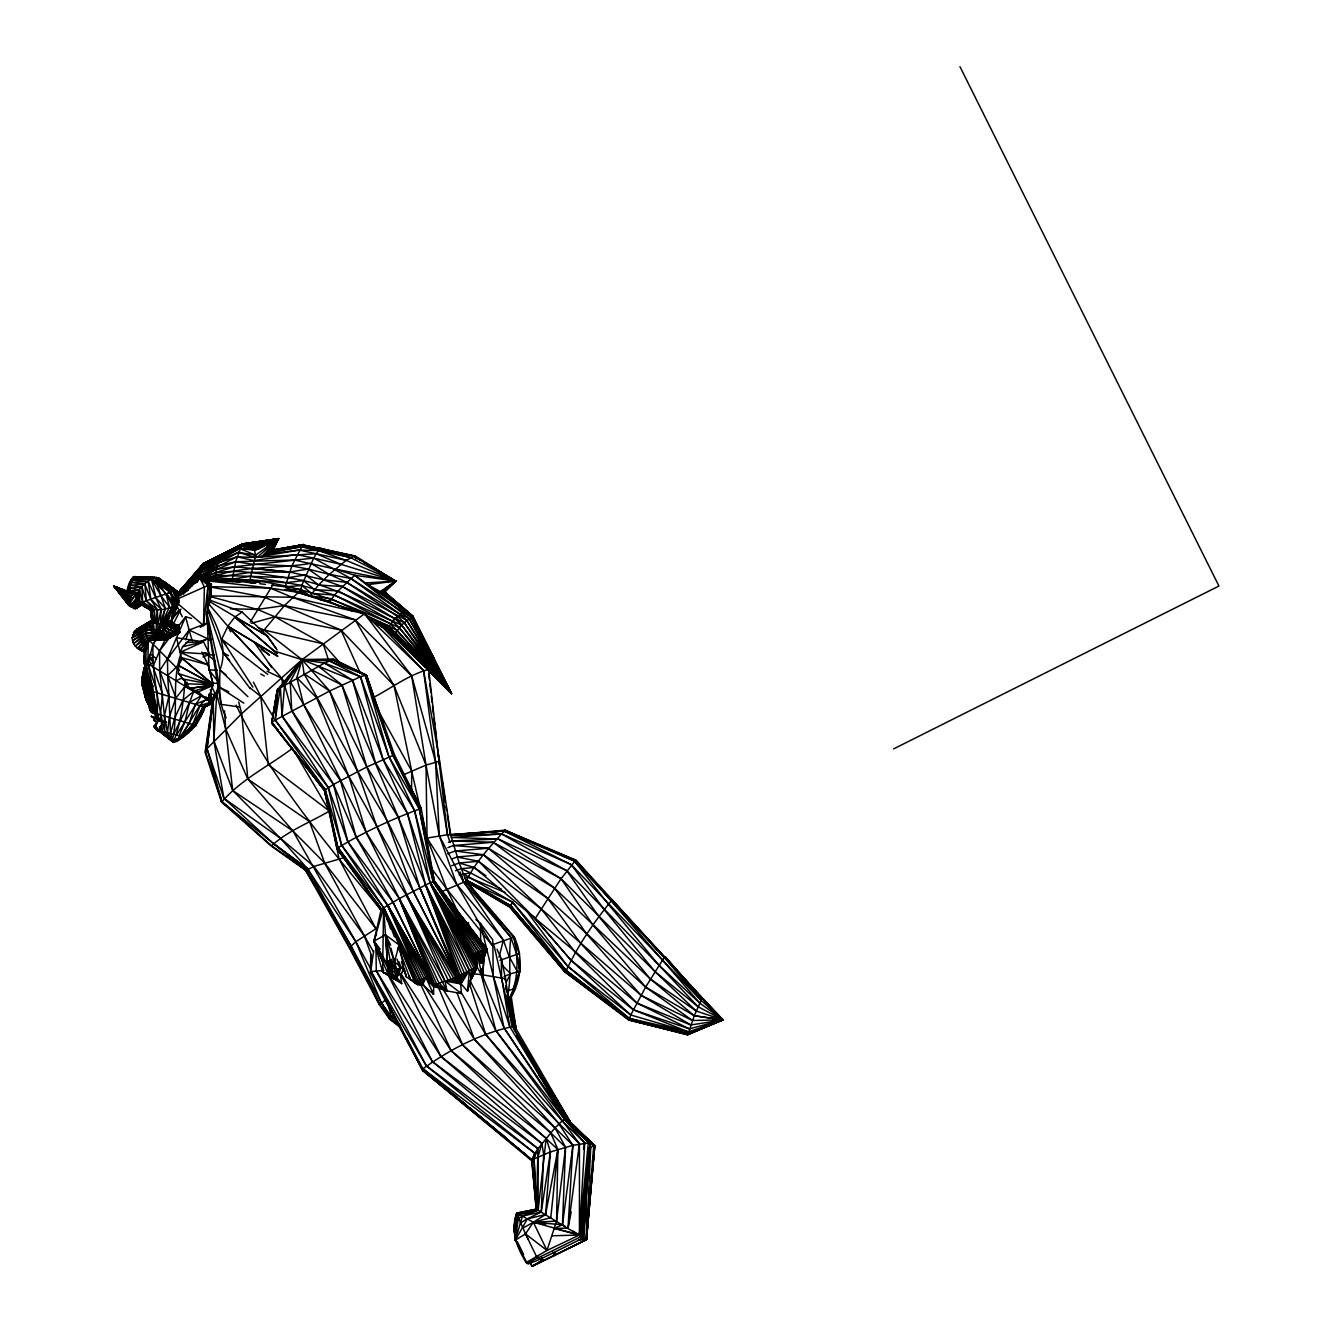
<?xml version="1.0" encoding="UTF-8"?>
<svg xmlns="http://www.w3.org/2000/svg" width="1333" height="1333" viewBox="0 0 1333 1333"><rect width="100%" height="100%" fill="white"/><g stroke="black" fill="none" stroke-linecap="round" stroke-linejoin="round"><path stroke-width="1.5" d="M583.404 1221.395L583.371 1237.957L540.282 1259.218L528.151 1264.001L526.185 1262.534C517.021 1248.288 510.056 1229.526 516.921 1213.097L536.449 1209.214L583.371 1237.957L590.169 1142.731L565.725 1119.004L504.007 1027.826L480.197 970.557M411.614 791.719L411.68 771.074L394.018 685.545L355.061 619.795L292.127 597.234L270.282 588.086L208.914 581.021L205.049 582.504M148.18 641.09L147.963 663.634L158.827 721.336M559.16 1109.839L565.875 1120.287L565.742 1119.02L562.209 1120.92L555.011 1127.868L537.982 1148.713L536.449 1209.214L516.721 1213.08L515.504 1217.062L515.338 1240.123L527.168 1263.267L581.405 1236.491L590.169 1142.731L571.94 1125.902M218.795 685.079L212.763 703.124L204.366 707.34C208.131 711.139 166.692 760.427 173.607 734.283C177.839 707.54 171.807 679.147 180.971 653.603M145.297 648.155L145.097 661.968L149.013 681.263M131.717 581.455L132.667 577.472L135.15 576.789L156.927 577.606L174.04 589.169L179.072 601.983L170.674 623.011L179.189 625.56L176.589 633.808L175.056 634.825M226.143 717.787C218.379 703.041 219.712 686.062 219.928 669.949C228.593 647.838 217.179 626.693 207.581 607.148M520.187 1213.513L536.249 1209.164L536.449 1196.834M152.795 703.841L155.311 709.173C152.462 710.756 149.563 706.457 152.095 704.391L152.129 702.508L156.178 713.372C150.512 714.671 147.213 706.84 151.162 703.158L156.111 710.506C152.762 712.355 148.53 708.656 149.879 705.09L153.195 705.107L155.611 717.304M375.939 946.763L376.289 970.774L432.375 1061.551L537.982 1148.713L534.883 1153.328L534.083 1158.41L536.266 1209.181L531.9 1159.843L422.711 1070.466L370.441 972.707L370.724 956.827M144.181 649.804L143.947 661.801L145.947 671.599M146.497 671.465L144.514 661.685L144.747 649.671M274.348 651.104L302.024 659.652L318.387 666.167L341.964 685.029L398.367 817.312L425.577 884.879L460.002 975.323L461.401 993.552L446.988 990.886L433.725 985.77L430.659 977.722L433.708 985.787L433.558 994.285L418.095 980.705L383.604 907.656L341.548 845.105L325.202 789.519L275.165 720.12L277.914 689.211L324.452 663.118L333.7 659.218L366.375 675.115L394.468 754.795L421.195 808.431L434.375 881.28L486.695 949.229L484.096 957.094L482.479 976.872L475.181 963.492M423.294 984.304L462.668 1045.039L550.629 1132.7L557.894 1149.529L556.561 1221.145L546.98 1250.454L526.185 1262.534M149.929 629.709L150.062 623.527L152.745 621.095M156.278 717.604L156.994 716.587L154.595 712.472L153.262 713.172L152.962 711.989L153.195 705.107L150.396 704.041L151.262 705.657M200.25 627.36L203.516 625.477L204.366 587.003L199.917 578.089L177.172 597.867M162.143 623.661L166.908 621.445L176.489 625.677L179.822 632.359L166.008 639.823L163.542 639.94L161.243 630.692L157.527 629.509M152.312 710.689L150.829 711.555L151.445 709.922L147.63 701.725L142.864 685.679L144.031 668L144.647 671.932M178.539 604.249L203.516 625.477L206.698 623.444L208.031 585.42L199.917 578.089L183.054 594.385M382.721 967.791L382.588 971.89L401.666 983.637L395.451 975.556L400.417 974.556L404.099 969.708L406.365 976.906L417.446 984.57L422.661 984.937L417.146 984.321M146.663 671.465L144.497 661.685L144.947 649.954M175.24 631.342L169.274 630.026L160.826 625.527L173.29 605.649L154.745 577.539C115.921 596.851 150.096 620.828 176.623 604.249L170.691 592.335L154.745 577.539L134.583 576.622C124.036 581.655 121.92 620.195 140.032 601.666M565.309 1226.46L562.476 1224.727L565.559 1147.28L555.011 1127.868L474.448 1039.49L442.556 988.586M687.911 1034.658L694.276 1015.729L702.274 998.017L722.969 1019.895L664.101 957.377L700.891 1000.167L722.969 1019.895L687.911 1034.658L629.126 1019.795L565.359 971.657L510.172 906.99L466.2 881.13L459.185 862.984L450.821 835.374L439.64 761.16L423.544 670.482L377.139 621.378M210.014 600.866L211.347 584.021L210.247 601.7M469.882 980.355L495.859 1030.576L564.542 1119.303L590.136 1142.698L579.438 1235.024L533.35 1222.261L516.921 1213.097L515.338 1240.123L525.519 1233.875L533.35 1222.261L545.58 1214.53L557.894 1149.529L451.221 1050.821L400.883 973.59M584.137 1221.428L583.371 1237.957L589.619 1147.713M584.52 1213.18L584.987 1202.849M209.431 604.565L210.397 584.404L199.917 578.089L196.001 582.588M587.003 1229.226L586.387 1239.723L532.017 1266.35L529.468 1261.151M587.186 1225.11L587.67 1214.796M543.481 1081.979L570.091 1121.686L594.768 1145.564L586.453 1239.64L532.05 1266.3L586.52 1239.54L594.768 1145.564L590.752 1146.847L586.387 1239.723L578.539 1240.007M516.488 1217.546L515.338 1240.123L527.385 1218.862L541.265 1211.98L550.429 1151.929L546.147 1138.032L440.89 1056.452L387.903 973.74M517.554 1214.18L516.687 1213.063L518.22 1214.046M516.571 1213.447L525.519 1233.875L546.98 1250.454L579.438 1235.024L584.704 1142.831L564.542 1119.303L504.007 1027.826L493.26 976.023L480.43 923.369L475.881 919.503M333.7 659.252L302.041 659.635L290.194 681.53L303.524 704.307L366.175 832.375L406.182 894.81L455.569 977.406L467.516 991.269L471.265 978.739L471.849 969.308L430.109 882.763L407.415 813.38L382.988 759.243L352.512 680.13L324.452 663.118L302.024 659.635L364.526 613.78L423.544 670.482L435.558 761.693L447.471 834.741L450.121 842.539M144.181 674.148L144.547 668.35L143.897 673.415M211.83 709.473L212.214 703.241L209.264 700.308M143.681 673.265L144.031 668L148.08 674.598M218.812 691.111L216.762 694.26L213.83 740.715L223.894 798.267L273.265 843.439L307.656 868.866L355.844 941.748L349.729 947.43L379.988 1004.649L389.969 1018.779L400.75 1027.226M209.997 602.366L211.347 584.021L199.917 578.089L204.332 581.655L214.93 577.439L251.037 572.407L289.561 571.974L308.206 569.074L329.301 574.373L346.13 560.377L355.061 555.861L395.701 581.138L384.521 592.385L387.586 595.018M148.729 676.714L144.031 668C140.382 682.413 143.781 697.392 151.312 709.989L144.581 693.693L147.163 702.158L149.796 706.873L142.264 685.129L144.031 668L148.18 675.148M516.921 1213.097L515.338 1240.123L522.436 1216.079L538.149 1210.164L546.197 1137.982M210.014 594.151L210.764 584.304L199.917 578.089M580.038 1235.591L581.405 1236.491L590.136 1142.698L572.907 1145.33L550.429 1151.929L545.58 1214.53L527.385 1218.862L520.387 1222.911M589.519 1200.85L586.387 1239.723L594.768 1145.564L578.472 1130.601M589.836 1196.767L590.619 1186.587M591.252 1178.439L591.885 1170.291M592.502 1162.143L592.985 1156.028M163.659 636.191L165.042 634.225L163.359 631.275L152.895 629.759L152.595 616.179M346.03 666.167L333.067 660.018L366.375 675.115L393.002 753.762L366.375 675.115L332.384 659.518L302.041 659.635L284.579 684.845L282.029 716.021L328.268 787.486L347.83 841.656L387.586 905.207L429.326 976.256M481.68 962.859L482.679 950.429L433.125 881.53L414.53 810.447L388.903 756.627L360.46 676.681L329.218 660.851L302.041 659.635L263.984 629.992L258.469 627.676M144.397 692.227C140.065 655.953 141.898 691.594 147.163 702.158M484.029 957.511L482.479 976.856M152.529 577.922L132.667 577.472L151.345 579.072L166.642 594.151L172.59 606.065L171.557 623.427L170.541 620.795M324.452 663.118L360.46 676.681L382.988 759.243L414.53 810.447L430.109 882.763L469.416 970.474L467.516 991.235L468.066 987.203M516.704 1213.097L514.305 1225.56L515.338 1240.123L518.87 1214.113L536.449 1209.214L534.083 1158.41L537.982 1148.713L426.26 1065.767L371.107 971.607L370.857 955.144M206.698 623.444L207.282 617.279M207.665 613.163L210.397 584.404L211.347 584.021M551.762 1235.791L579.438 1235.024L588.353 1142.448L564.542 1119.303L565.809 1119.087L565.875 1120.287M144.547 655.703L143.947 661.801L145.897 669.799M156.011 630.876L157.361 609.814L150.946 599.55L144.914 584.254L130.017 582.421L126.785 596.634L114.071 586.287L129.568 592.169M151.512 709.839L142.181 685.412L144.031 668L152.945 686.312L150.946 687.328L141.981 685.229L142.881 676.814M507.24 996.951C512.272 977.206 507.806 957.361 510.989 937.449L466.2 881.13C475.531 861.635 490.944 845.672 505.09 830.176L575.806 860.085L612.264 899.942M557.894 1149.529L550.796 1217.662L533.35 1222.261L522.786 1228.16M154.128 706.507L150.129 708.506L151.096 710.772L150.779 708.956M203.516 625.477L208.031 585.42L210.397 584.404M143.897 673.665L144.547 668.35M147.23 702.008L148.33 701.341L143.997 685.995L144.031 668L151.296 685.179C150.262 691.194 149.546 698.375 154.111 703.158M370.491 972.707L373.673 951.229M144.397 692.177L142.381 685.212L143.248 678.464M151.296 705.957L148.846 693.527L149.546 683.846L144.031 668C146.58 680.963 144.531 694.043 150.712 706.207M143.264 678.864L142.398 685.512L144.73 692.394M177.222 631.792L179.822 632.359L176.223 634.441L179.822 632.359L171.757 628.16L165.225 622.511L176.489 625.677L169.274 630.026L163.709 624.094L165.225 622.511L174.24 626.677L179.822 632.359L173.89 635.658L176.589 633.808L177.672 625.51L169.891 622.861M471.815 973.707L481.196 974.556L495.859 1030.576L579.438 1143.797L579.438 1235.024L554.161 1228.459L562.476 1224.727L572.907 1145.33L558.944 1123.852L485.779 1034.558L460.718 991.652M143.431 681.946L142.898 685.912L144.83 692.477M144.031 668C149.513 678.564 145.447 690.061 149.279 700.875L148.33 701.341M274.681 709.673L275.215 705.724M275.731 701.791L277.914 689.211L271.782 723.269L324.452 790.402L331.367 818.262M156.178 713.372L156.844 711.705L153.262 713.172L150.012 710.322L151.096 710.772L149.746 705.557M147.93 641.106C140.465 667.616 156.478 692.477 156.944 719.07M144.397 691.994L142.381 685.212L143.198 679.213M205.065 706.64L212.214 703.241L205.082 752.212L221.411 801.833L271.082 845.905L305.607 870.332L315.138 886.078M399.967 1024.927L389.969 1018.779L350.846 945.664L306.173 870.199L271.632 845.772L221.978 801.7L205.632 752.079L212.913 700.342L215.213 693.61L219.062 689.211M371.107 971.607L422.961 1068.799L422.711 1070.466L371.107 971.607L383.804 970.391M318.387 666.167L352.512 680.13L375.456 762.759L407.415 813.38L425.577 884.879L469.416 970.474L471.282 978.705L471.815 975.189M164.892 584.321L165.125 582.771L163.059 581.771M504.224 831.725L504.441 830.276L575.156 860.185L582.154 867.833M314.238 660.568L302.024 659.668L280.397 687.461L275.165 720.12L271.665 722.603L324.452 790.402L337.849 847.405L381.238 909.289L373.956 941.165L382.588 971.89L396.484 980.038L397.267 978.939L396.451 980.038L395.185 979.255M664.534 956.961L647.838 938.882M278.047 729.951L271.749 723.286L277.314 689.961L301.991 659.685L306.073 660.452M271.749 723.286L277.297 689.977L271.665 722.603L325.202 789.519L337.849 847.405L383.604 907.656L422.661 984.937L425.86 977.506L429.709 976.139M398.35 968.991L387.936 974.956L396.484 980.038L398.35 968.991L401.516 967.575M185.154 680.197C183.437 700.825 181.188 722.469 173.523 741.881C186.837 733.567 196.201 720.67 203.066 706.773L211.031 701.991L212.763 703.124L206.998 748.663L205.632 752.079M129.601 587.87L130.984 579.938L151.529 579.255L161.176 596.101L169.408 606.982L160.826 625.527L165.075 625.527L167.242 620.845L160.826 625.527L165.259 608.181L154.745 577.539M155.311 709.173L155.011 710.889L156.844 711.705M175.989 595.801L179.805 590.936L197.484 581.588L203.116 563.776L242.873 543.897L278.464 538.665L272.898 550.712M589.619 1152.995L590.752 1146.847M481.88 963.043L484.346 949.812L433.125 881.53L419.245 808.764L392.818 755.095L365.192 674.965L332.384 659.518M274.298 547.28L278.547 538.699L255.553 555.228L250.004 579.772L249.838 582.504L253.737 583.287M399.567 950.496L410.464 979.705L422.628 984.954L423.944 978.255L387.586 905.207L341.548 845.105L328.268 787.486L275.165 720.12L329.651 691.011L360.46 676.681L366.375 675.081L392.818 755.095L421.211 808.398L420.245 809.464M133.117 605.699L135.883 608.564L137.116 607.615L139.149 600.933M571.207 1211.847L568.025 1228.093L554.161 1228.459M583.521 1148.913L584.704 1142.831L562.209 1120.92L485.779 1034.558L469.333 983.087M153.845 709.473L152.712 710.739L154.261 712.239L151.945 712.522L153.195 705.107L149.663 706.24L149.529 708.956L151.096 710.772L150.146 710.056M565.659 971.89C577.206 946.53 594.168 921.57 612.147 899.825L702.274 998.017M143.164 681.763L142.398 685.512L144.83 690.927M128.368 591.719L114.071 586.287L126.418 600.283L131.001 591.086L137.832 592.985L136.866 595.484L137.832 601.833L150.429 608.798L152.079 621.761L158.01 623.927L161.143 609.148L148.18 581.538L130.984 579.938L127.518 595.068L114.071 586.287L128.618 605.199C147.68 595.401 125.502 596.068 130.017 582.421L148.18 581.538L150.946 599.55L161.143 609.148L160.143 631.109L158.027 631.126L157.361 609.814L146.38 600.883L141.981 587.203L129.684 585.237L126.785 596.634M382.488 961.776L373.956 941.165L385.487 934.85L390.802 963.726L394.418 961.859L395.135 958.627M142.181 685.412L143.081 677.414M271.465 585.137L285.229 586.82L291.86 565.875L302.724 544.914L355.195 555.911L356.061 557.277M150.546 709.939C148.679 709.723 150.796 704.007 149.496 706.873L149.879 705.09L151.129 706.39L151.162 703.158M508.689 999.683C519.187 980.372 518.087 957.977 514.255 937.016L466.2 881.13L441.34 891.844M176.189 595.968L202.516 564.675L242.873 543.897L278.547 538.699L261.285 557.044L271.932 550.096L302.724 544.914L353.428 555.994L395.551 581.071L383.371 591.635L412.08 616.263L433.708 658.119L424.827 667.05M176.639 597.134L180.372 590.819L189.903 587.536L180.338 590.919L176.539 595.668L180.372 590.819M536.266 1209.181L531.684 1160.693L534.883 1153.328L426.26 1065.767L376.289 970.774M129.134 592.369L114.071 586.287L126.418 598.4L129.684 585.237L144.914 584.254L146.38 600.883L154.211 610.114L155.994 623.677M519.204 957.494L519.553 971.19L514.105 990.119L515.538 984.354M157.277 730.584L153.945 726.535L158.694 731.184L154.428 726.818L155.261 725.202L154.595 725.952L159.793 731.034L157.277 730.584L155.878 727.018L156.644 723.486L156.111 724.186L159.527 719.004C157.027 714.155 154.945 720.187 151.212 716.238M131.051 583.904L132.55 577.955L151.529 579.255L155.994 597.934L165.259 608.181L158.027 631.126M499.025 957.294L503.374 940.148L463.334 881.613L439.323 835.824L426.01 765.075L411.714 675.981L364.526 613.78L297.359 592.285L285.845 587.47M329.218 660.851L365.192 674.965L388.903 756.627L419.245 808.764L434.391 881.246L486.878 949.063L482.779 961.21L486.878 949.063L434.391 881.246L430.109 882.763L476.764 952.828L477.197 967.091L471.282 978.705L473.965 968.341L430.109 882.763L399.283 898.559L381.238 909.289L336.932 848.421L324.452 790.402L295.493 752.845M508.223 1001.783C521.32 983.021 524.019 957.844 514.255 937.016L491.91 944.947L446.738 889.078L430.926 867.65M482.046 962.976L485.662 949.346L433.125 881.53L478.764 951.995L480.73 961.226M181.205 737.032L182.488 737.199L173.507 741.848L170.524 733.45L174.506 718.62L182.921 700.192L193.785 691.344L199.134 691.71M176.806 591.669L175.09 592.618L179.905 593.135L156.927 577.606L151.345 579.072L170.207 592.385L175.656 604.582L171.257 620.845L174.506 624.544M401.7 983.704L400.417 974.556L403.999 969.608L394.418 961.859L399.15 944.997L385.487 934.85L387.653 964.209L391.202 963.676M457.152 977.256L413.18 891.11L348.729 776.173L303.524 704.307L296.842 677.731L302.024 659.652L329.651 691.011L366.842 766.958L413.18 891.11L460.901 983.904L469.416 970.474L477.197 967.091L474.931 953.612L430.109 882.763L475.631 967.608L471.282 978.705L477.181 967.125L476.231 963.576M514.105 990.119L519.553 971.19L519.12 967.241M422.694 984.837L416.546 981.405L383.604 907.656L382.604 971.874L396.484 980.038L399.9 968.225L397.001 959.044M483.196 959.21L485.445 951.529M590.169 1142.731L589.902 1143.597L577.189 1131.267M126.418 600.283L130.017 588.186L141.981 587.203L142.614 601.8L151.895 610.031L154.245 630.409M173.69 612.097L179.155 601.05L174.04 589.819L154.395 577.972L172.723 590.919L177.872 603.183L171.257 620.845L164.242 622.644L167.875 621.395L172.59 606.065L177.872 603.183L179.155 601.05L174.04 589.169L158.777 578.022L172.757 589.019M143.731 678.347L144.78 679.547L142.864 685.679L146.197 693.66L153.478 693.243L153.962 697.026M146.53 662.801L150.496 653.903L156.261 658.702M555.461 1251.787L554.295 1255.469L552.562 1251.937M482.146 962.943L486.528 949.079L433.125 881.53L480.78 951.179L481.413 962.959M143.847 604.316L144.331 606.482L150.796 610.281M153.945 726.535L158.16 720.686M156.594 722.903L157.727 721.236M397.484 950.196L399.15 944.997L403.999 969.608L401 967.741L399.017 961.893M376.489 933.5L373.923 941.181L377.872 950.596M190.019 639.79L182.554 646.755L180.138 652.304L209.631 654.153L203.499 641.823L176.539 637.757L181.388 657.636L178.722 665.6L178.422 673.582L187.237 683.812L189.236 688.478L193.702 691.077L198.35 691.927L207.515 700.292L213.297 684.729L208.215 664.9L201.8 652.054M485.995 949.613L486.878 949.063L478.764 951.995L430.109 882.763L476.731 967.191L471.282 978.705L473.482 972.107M185.737 639.873L189.153 630.059L185.57 616.762L191.552 618.429M185.32 686.178L175.889 698.025L169.258 717.037L167.491 732.633C175.856 762.559 195.884 700.941 207.082 699.525L206.882 697.609L201.2 695.893L144.514 661.735M126.418 598.4L130.017 588.186L139.548 590.186L142.614 601.8L154.211 610.114L154.228 623.211M398.417 974.756L401 967.741M507.873 990.886L513.255 988.969L520.103 971.074L516.488 953.861L510.989 937.449L463.334 881.613L461.768 875.731M193.785 691.344L189.569 702.274L173.607 734.283L159.36 730.751L173.507 741.848L159.927 730.967L173.573 741.848L167.491 732.633L164.442 715.621L159.643 670.632L159.593 650.821L165.159 639.94M153.095 709.323L151.662 710.239L152.962 711.989L150.829 711.555L153.195 705.107L149.596 708.19L149.663 706.24L151.179 707.156M128.568 592.252L114.071 586.287L126.818 602.116L132.55 593.718L136.866 595.484L138.165 602.299L150.429 608.798L152.079 621.761C147.147 625.627 142.814 636.724 150.112 640.223L162.026 639.923M173.607 734.283L179.089 735.833L184.887 721.836L201.2 695.893L211.031 701.991L200 705.69L150.979 690.927M533.483 916.987L570.957 960.21L630.776 1014.996L629.126 1019.795L687.945 1033.891L722.969 1019.895L699.592 1002.949L658.819 965.125L566.758 870.699L501.741 834.008L450.821 835.374L504.024 830.992L574.39 861.051L664.184 957.477L645.622 987.103L630.776 1014.996L688.461 1031.909L722.969 1019.895L697.975 1006.648L654.836 971.474L561.06 878.714L498.392 839.024L451.237 837.441L501.741 834.008L571.307 864.667L700.891 1000.167M143.997 685.995L146.163 680.93L144.78 679.547M170.524 733.45L168.958 695.943L159.643 670.632L167.508 658.752L185.57 616.762L178.155 626.493M156.111 638.924L153.028 644.139C151.979 673.748 158.31 703.158 164.709 731.917L173.49 741.831L158.777 730.751L172.973 741.998C188.57 736.249 199.9 723.269 204.366 707.34L203.066 706.773L195.051 725.319L203.066 706.773L212.763 703.124L208.931 694.36L216.762 694.26L225.644 728.784L232.708 790.552L280.513 838.357L307.656 868.866L350.846 945.664L379.988 1004.649L385.637 999.733M169.591 638.057L177.272 632.309L179.822 632.359L162.909 637.924L163.642 636.208L161.243 630.692L146.963 629.659L132.167 637.841C132.45 644.439 137.965 651.154 144.93 650.804L147.58 647.805M186.47 683.612L185.187 686.512L189.236 688.478L213.08 685.312L198.35 691.927L185.187 686.512L187.103 682.163M212.214 703.241L203.816 707.473L195.551 725.819L182.454 737.216L195.151 725.819L200.033 714.821M471.265 978.739L476.964 967.375M273.632 547.546L278.547 538.699L242.139 544.181L235.658 561.726L232.342 579.105L232.342 581.371L240.123 581.871M177.972 630.792L179.355 627.743M173.79 741.598L172.907 741.948L167.841 735.916L172.973 741.998L182.221 737.232L195.151 725.819L203.299 707.49M208.648 600.95L267.233 635.924L242.139 612.097L234.825 617.029L227.86 626.243L221.728 639.124L252.887 687.145M154.595 709.406L153.845 710.972L155.594 712.139L154.911 713.455M179.089 735.833L183.021 737.099L195.118 725.219L196.101 725.685M128.068 592.252L114.071 586.287L127.568 603.799L132.55 593.718L137.832 592.985L139.782 602.299L151.112 609.947M397.317 1021.861L391.219 1016.962L381.305 1002.766L355.844 941.748L375.923 928.701L324.685 863.051L292.877 830.909L232.708 790.552L213.83 740.715L213.297 700.508L210.914 701.458L212.763 703.124L208.931 694.36M411.964 654.236L386.837 629.193L394.851 618.712L405.799 610.114L383.437 591.352L395.551 581.071L350.396 557.544L302.724 544.914M169.258 612.697L172.59 606.065M210.447 689.428L211.814 700.358L215.213 693.61L211.647 686.678M211.814 700.358L215.213 693.61M412.364 618.079L412.947 616.263L383.554 590.869L395.701 581.138L364.042 562.409M390.652 597.651L412.98 616.862L433.592 659.019L428.476 650.121M176.489 606.265L179.155 601.05L178.105 600.483M173.49 623.644L180.905 609.148M173.657 612.464L179.072 601.983L172.723 590.919L151.345 579.072M506.123 982.321L510.672 973.79L520.103 971.074M513.188 991.785L508.589 1000.15L515.021 988.803M216.762 694.26L213.297 700.508L206.998 748.663L221.978 801.7L306.173 870.199L349.729 947.43M250.287 622.028L273.332 584.004M290.744 590.486L300.375 592.035L310.122 595.951L318.537 585.004L329.368 574.323L350.862 578.472L410.747 617.012L433.375 658.152M167.242 620.845L163.876 626.877L163.359 631.275L160.127 623.927L158.01 623.927M222.011 801.733C240.99 779.472 269.249 765.842 292.577 748.263M167.025 639.573L177.222 632.692M166.908 621.445L169.958 616.046M173.707 609.398L176.623 604.249L174.323 606.682M271.932 550.096L278.464 538.665L245.339 544.531L255.253 542.114L255.686 543.098M665.184 956.711L701.808 998.484L665.184 956.711L664.184 957.477L612.147 899.825M154.195 726.018L156.494 729.751M127.202 602.966L132.55 593.718L126.818 602.116L131.001 591.086L139.548 590.186L139.782 602.299L151.895 610.031L152.895 629.759L146.963 629.659L132.584 640.74L133.85 643.856M146.163 680.93L147.78 682.396L145.464 686.328L147.413 693.61L150.429 700.375L155.294 705.24M274.431 545.63L278.547 538.699L242.139 544.181L201.766 566.258L179.772 591.002L183.637 589.869M273.498 547.113L278.547 538.699L261.401 541.998M151.279 716.171L155.728 717.92L154.028 720.387M168.475 638.624L176.906 633.325M181.105 736.433L189.303 723.269L195.401 704.157L207.082 699.525L210.914 701.458L206.882 697.609L211.347 700.575M127.002 602.533L132.55 593.718M176.539 735.1L184.887 721.836L189.569 702.274L201.2 695.893M176.056 634.125L177.106 633.008M157.511 721.736L159.827 718.854M150.012 709.956L150.762 710.539L150.129 708.506L153.195 705.107M128.618 605.199L134.583 595.918L136.866 595.484M243.322 544.947L242.956 543.914L221.345 554.645L218.012 562.876L214.93 577.439L215.196 579.588L219.095 580.205M504.84 979.905L505.574 978.789L501.325 958.727L497.009 949.263M577.489 1131.634L569.541 1122.503L570.091 1121.686L516.088 1028.826L509.656 996.751M163.892 623.178L176.623 604.249L173.04 608.514M155.394 725.252L154.145 726.402L158.327 730.967L159.793 731.034M271.632 845.772C287.978 830.592 310.222 822.478 329.318 811.047L294.676 751.845M389.969 1018.779L394.018 1015.013M319.737 599.483L329.268 601.733L338.099 590.886L354.678 575.289L395.551 581.071L383.371 591.635L380.338 591.585L364.609 583.054L395.551 581.071L381.455 591.602L412.797 616.179L451.454 693.493L427.91 670.049L451.304 693.427L412.08 616.263L354.678 575.289L335.216 569.091L294.326 560.01L235.658 561.726L217.096 566.092L199.267 573.707L179.872 590.969M144.93 650.804L147.047 647.805M297.226 666.433L301.991 659.685L304.091 673.732L357.727 771.524L387.986 822.011L419.795 887.728L458.535 976.173L460.901 983.904L445.005 981.038L432.042 985.67L446.988 990.886L445.005 981.038L377.022 827.143L329.651 691.011L304.091 673.732M543.231 1260.818L542.831 1260.068L532.05 1266.3L542.864 1260.018L543.164 1260.918L541.481 1257.452M273.748 545.447L278.547 538.699L241.123 545.764L202.516 564.675M139.948 648.038L142.381 650.687L150.112 640.223L163.809 639.09L148.296 639.34L137.399 648.255L146.997 637.707L162.726 636.907L163.542 639.94L179.822 632.359L165.042 634.225L161.243 630.692M160.826 625.527L176.623 604.249M182.271 659.218L176.173 667.4L167.658 675.464L168.958 695.943L164.442 715.621L164.709 731.917L173.507 741.848L159.593 730.734M278.58 689.694L301.974 659.685L241.673 713.688L206.998 748.663L223.894 798.267L280.513 838.357L313.971 866.433L364.392 935.966L373.557 951.929M175.889 698.025L167.658 675.464L167.508 658.752L189.153 630.059L207.498 622.894L209.014 670.016L218.345 681.896M171.974 634.591L159.593 650.821L152.928 666.6L162.609 694.076L160.393 714.471L162.359 731.35L173.473 741.831L162.359 731.35L160.693 725.452M156.727 639.323L153.012 644.156L147.963 663.634L157.277 692.543L157.377 713.655L159.593 721.52M171.607 620.012L179.039 610.347M176.206 597.001L180.055 592.085L187.753 589.136M261.468 633.192L284.446 605.582L299.792 591.086M128.618 592.785L114.071 586.287L129.901 606.248L136.949 597.517L134.583 595.918L127.568 603.799M151.296 685.179L149.546 683.846L147.213 686.695L151.695 699.842L154.195 698.909L150.946 687.328L152.712 687.578L151.995 693.343L152.978 699.358L149.079 687.028L151.296 685.179L152.945 686.312M171.39 619.428L178.955 610.164M264.384 555.878L278.464 538.665L271.016 540.498M182.438 736.866L192.785 724.436L200 705.69L203.066 706.773M127.518 595.068L128.551 593.818L114.071 586.287L127.351 602.099M441.223 891.66L433.775 881.996L427.31 845.372M324.452 790.402L333.483 784.437L366.842 766.958L394.468 754.761L393.668 755.694M179.139 670.332L167.525 658.735L170.207 655.703M158.577 720.17L166.542 722.286L158.594 720.137L155.694 717.987M138.899 602.099L133.483 606.932L139.515 601.516M203.116 563.776L242.873 543.897L203.116 563.776L179.788 590.986L189.519 587.503M203.532 563.592L179.822 590.936L203.599 563.609L242.956 543.914M580.588 1238.24L586.387 1239.723L593.718 1145.913L569.541 1122.503L570.174 1121.769L569.591 1122.453M203.599 563.609L179.805 590.969L200.95 568.375L241.123 545.764L255.053 544.614L278.464 538.665L268.799 552.778L301.158 546.797L319.987 548.696L353.428 555.994M165.075 625.527L163.876 626.877L161.376 624.91M380.671 909.989L336.916 848.421C363.342 832.359 392.119 819.029 421.211 808.398L403.166 773.89M165.042 634.225L169.274 630.026M189.686 580.472L179.822 590.952L182.604 588.186M195.334 574.49L198.15 571.507M142.381 650.687L148.08 644.755M412.797 616.179L401.583 624.977L393.385 635.724L424.794 666.783M138.132 599.833L131.334 606.848L137.449 602.133M565.009 971.99L628.493 1019.895L687.261 1034.775L722.836 1019.962M202.783 579.688L215.163 575.256L250.404 576.323L301.808 585.454L334.366 595.051L392.435 621.211L396.101 617.496L451.304 693.427L386.77 628.626L377.339 624.627M350.396 557.544L301.158 546.797L269.183 551.879L278.464 538.665L255.386 547.463L239.873 548.529L200.1 570.924L179.772 591.002L185.404 588.986M154.878 726.435L156.278 729.001M186.62 731.867L189.319 729.284M138.949 601.383L132.817 606.965L139.049 602.349M150.112 640.223L139.815 649.821L148.296 639.34L163.992 638.207L146.997 637.707L135.299 646.122L146.313 635.441L161.793 635.125L162.876 639.207L179.822 632.359L163.642 636.208L161.293 633.008L146.963 629.659L146.313 632.725L133.667 643.556L146.313 635.441L162.726 636.907M412.947 616.263L384.204 591.852L395.701 581.138L382.938 574.656M550.429 1151.929L531.9 1159.843L422.961 1068.799C449.504 1049.704 480.48 1033.375 512.489 1026.66L565.742 1119.02L557.944 1106.99M387.936 974.956L389.169 974.056L388.636 970.057M383.937 591.669L395.701 581.138L391.969 579.688M306.207 870.266L313.971 866.433L344.764 857.436M284.579 684.845L291.744 710.606L333.483 784.437L356.228 837.324L399.283 898.559L435.025 985.004L439.157 983.271L447.005 990.869L433.975 985.537L399.283 898.559L366.175 832.375L348.729 776.173L316.504 697.609L296.842 677.731M135.916 604.782L138.832 602.316M160.71 731.55L159.377 731.117L172.907 741.948L176.872 738.782M129.901 606.248L137.882 599.733M372.374 620.811L387.37 627.443L451.304 693.427L410.747 617.012L380.338 591.585L395.551 581.071L346.13 560.377L316.171 553.712L254.67 557.494L237.041 556.794L198.517 576.539L179.772 591.002L189.019 587.42M152.079 627.043L148.246 626.543L132.167 637.841L134.816 630.692L151.979 620.128M517.171 1215.313L538.149 1210.164L538.115 1156.527L541.831 1143.497L440.89 1056.452L400.45 973.84M142.648 603.166L138.115 606.282L141.648 604.232M566.042 970.941L564.775 971.824L509.606 907.123L465.634 881.246L482.546 902.141M167.875 621.395L169.224 620.478M469.416 970.474L457.452 976.989L445.005 981.038L399.283 898.559L433.725 985.77L425.86 977.506L387.586 905.207L419.928 979.905L425.86 977.506L430.826 984.021M123.952 597.867L133.933 608.598L141.565 604.549M430.892 659.968L404.149 622.478L394.851 618.712L342.281 586.537L323.619 579.805L308.206 569.074L291.844 565.925L252.737 564.259L235.658 561.726L216.296 569.374L197.917 579.238L179.788 590.986L197.484 581.588M534.016 1258.819L527.168 1263.267L530.384 1261.585M134.183 604.865L137.116 607.615L142.081 604.399L135.283 608.631L132.6 605.749M135.883 608.564L142.098 604.615M135.283 608.631L141.665 604.982M389.203 960.943L390.602 973.207L388.253 974.656L382.604 971.874L393.868 977.939M518.47 1218.529L522.436 1216.079L541.265 1211.98L543.681 1154.328L541.831 1143.497L432.375 1061.551L387.553 973.94M137.116 607.615L142.131 604.515M152.795 620.412L136.866 629.326L153.128 619.678L133.317 632.642L150.062 623.527L152.895 629.759L148.246 626.543L132.417 635.091L150.062 623.527L146.963 629.659L161.293 633.008L162.876 639.207M152.345 620.162L136.799 629.359L152.595 620.328M175.656 604.582L166.642 594.151L174.04 589.819L156.927 577.606L137.799 576.889L152.312 577.839M138.815 604.649L142.064 602.733M266.45 545.68L278.464 538.665L266.133 553.978L299.142 550.096L318.337 550.512L346.13 560.377M132.584 640.74L146.313 632.725L161.293 633.008L146.313 632.725L161.793 635.125L162.909 637.924M373.34 697.526C391.569 688.011 408.648 674.798 428.676 669.399L447.471 834.741L504.024 830.992L571.307 864.667L604.016 909.389L654.836 971.474L696.159 1011.014L722.969 1019.895L694.276 1015.729L645.622 987.103L547.813 898.475L488.328 848.238L453.537 845.539L447.888 847.605M199.267 573.707L238.474 552.295L255.553 555.228L257.136 557.327L278.464 538.665L272.965 540.365M474.598 968.808L476.081 967.941M137.466 606.565L140.998 604.532M381.171 626.843L386.953 629.259L388.936 628.476M144.564 625.81L148.046 623.927M429.559 976.456L427.993 977.222L433.708 985.787L392.935 902.091L356.228 837.324L340.448 780.571L291.744 710.606L290.194 681.53M204.965 706.573L211.63 702.958M205.615 563.242L221.345 554.645M176.423 680.763L181.588 678.03M257.636 549.513L278.464 538.665L255.186 545.98L241.123 545.764L244.822 546.93M179.822 632.359L164.875 640.09L165.542 638.957L166.008 639.823M389.169 974.056L396.484 980.038L396.451 969.974L399.9 968.225M201.116 579.772L215.629 572.507L234.408 566.758L313.638 558.094L340.965 564.326L395.551 581.071L367.608 584.687M893.577 748.913L1218.929 586.053L959.96 66.65M216.629 557.861L220.295 556.044M201.766 566.258L239.873 548.529L254.42 550.229L278.464 538.665L273.032 540.731M426.043 1072.399L425.41 1071.282L502.558 1135.716L426.01 1072.415L441.456 1085.045M200.95 568.375L238.474 552.295L254.67 557.494L299.142 550.096L316.171 553.712L340.965 564.326M202.633 581.005C236.191 564.492 274.998 569.558 310.922 563.326L329.301 574.373M514.555 1029.526L516.088 1028.826L511.272 996.767M255.286 547.78L251.504 547.73L255.619 548.979L278.464 538.665L255.503 548.23L251.904 547.613M402.599 775.189L426.01 765.075L439.64 761.16M200.1 570.924L218.012 562.876L237.041 556.794L253.703 560.576L296.809 554.611L313.638 558.094L350.862 578.472L399.783 614.063L406.632 620.228L431.925 659.119M208.215 664.9L180.138 652.304L203.499 641.823L185.937 642.489M177.922 598.8L208.031 585.42M140.848 602.599L170.691 592.335L173.29 605.649M149.279 700.875L151.695 699.842M419.928 979.905L414.53 982.504L417.012 981.755M192.019 585.72L179.788 590.986L183.321 589.486M478.764 951.995L471.365 955.411L477.181 967.125L473.382 954.311L430.109 882.763L477.197 967.091L475.864 963.692M687.261 1034.775L722.319 1020.012L689.428 1028.876L633.325 1009.748L570.957 960.21L532.4 915.521M499.908 960.343L519.653 953.462M504.057 976.556L510.672 973.79L502.274 965.342M158.327 730.967L160.876 730.351M198.517 576.539L216.296 569.374L234.408 566.758L289.561 571.974L323.619 579.805L346.63 582.304L399.783 614.063L408.898 618.362L432.758 658.502M722.203 1020.062L681.13 975.273M202.916 656.986L208.298 654.87L214.43 654.986M211.131 641.006L207.781 638.79L200.5 641.64L207.798 638.79L211.93 638.874M197.917 579.238C225.894 564.842 258.219 574.223 287.611 577.722C326.102 582.921 360.726 601.216 394.851 618.712L401.616 624.96L429.743 661.001M215.713 579.405L232.342 581.371L250.004 579.772L286.128 582.788L303.491 580.521L314.421 589.636L338.099 590.886L392.435 621.211L401.583 624.977M701.741 1027.71L722.319 1020.012L710.906 1023.477M448.405 842.289L452.17 840.906L498.392 839.024L566.758 870.699L598.884 916.621L650.337 978.972L694.276 1015.729L722.236 1019.912L718.487 1020.778M447.705 853.77L455.236 851.004L488.328 848.238L554.611 888.195L650.337 978.972L696.159 1011.014M451.52 859.035L457.169 856.969L483.396 854.72L547.83 898.475L580.955 943.747L636.807 1003.033L689.428 1028.876M451.67 865.75L459.185 862.984L478.58 861.285L541.181 908.856L641.006 995.301L690.794 1024.977L722.969 1019.895L692.444 1020.495L641.006 995.301L586.953 934.4L554.611 888.195L493.043 842.273L452.17 840.906M455.519 870.749L461.168 868.666L474.198 867.483L485.945 875.731M459.202 874.998L470.566 872.898L501.541 889.261M211.064 580.338C273.048 574.306 334.533 599.017 390.302 623.611L399.117 627.543L428.576 662.134M203.149 581.455L214.93 577.439L232.342 579.105L250.404 576.323L287.611 577.722L305.674 574.94L318.537 585.004L342.281 586.537M205.115 582.154L214.946 578.922L232.342 581.371M159.543 730.901L161.026 730.417M321.02 548.38L318.337 550.512L313.638 558.094L301.808 585.454L300.375 592.035L305.29 594.635M213.08 685.312L193.702 691.077L185.454 686.428L189.336 687.428M152.429 708.989L150.779 709.473L151.762 711.405M251.254 623.294L274.848 616.746L340.965 630.059L394.018 685.545L426.01 765.075L427.043 838.057L446.738 889.078L458.469 912.938M166.375 622.428L164.542 622.078L179.189 625.56L173.257 627.127L164.242 622.644M182.554 646.755L203.499 641.823M146.113 694.26C143.014 692.094 146.63 703.557 148.346 702.208M180.055 592.085L180.605 595.434L180.055 592.085L188.103 590.519M277.231 549.729L303.741 544.58L272.199 549.996M270.432 551.179L303.841 544.63L304.207 545.897M277.397 549.713L303.841 544.63L271.349 550.562M406.498 1038.157L422.678 1070.432L531.684 1160.71L532.967 1160.543M270.999 550.696L303.741 544.58M421.928 815.729L427.043 838.057L447.471 834.741M139.782 602.299L142.614 601.8L138.165 602.299L137.816 593.018M357.561 876.597L336.916 848.421L338.815 848.105M255.053 544.614L242.139 544.181L255.17 542.081L255.886 550.429M278.78 549.813L282.696 549.213M245.389 544.647L249.504 544.031M465.567 880.063L512.538 902.141L567.625 966.208L629.343 1018.429L687.945 1033.891L629.243 1019.062L565.409 971.707L510.172 906.99L512.538 902.141L462.968 873.615M513.272 988.969L515.571 988.669M394.218 635.708L403.616 645.739M447.238 814.513L450.371 834.975L505.09 830.176L574.39 861.051L608.098 903.957L658.819 965.125L697.975 1006.648M285.229 586.82L301.808 585.454L311.555 593.368L334.366 595.051L390.302 623.611L427.46 663.317M453.537 845.539L493.043 842.273L561.06 878.73L593.052 925.152L645.622 987.103L692.444 1020.495M451.021 834.841L503.891 830.976M450.371 834.975L464.934 834.091L450.471 834.975M479.297 833.225L468.966 833.858L479.413 833.225M242.139 544.181L254.97 543.481M146.197 693.66L144.581 693.693M158.194 640.09L162.093 639.957M156.211 717.204L155.211 713.205L195.101 725.252M284.962 589.553L300.741 589.386L310.122 595.951L329.268 601.733L352.229 611.031M180.138 652.304L184.071 652.254M150.129 708.506L151.845 708.49M140.432 577.739L148.58 577.872M211.797 683.246L217.579 683.346M209.014 670.016L217.262 670.182M162.993 629.259L166.975 632.092L175.206 632.275M209.764 595.901L292.127 597.234L364.526 613.78M230.326 608.781L257.319 609.414L284.446 605.582L355.061 619.795L411.714 675.981L435.558 761.693L439.323 835.824L456.702 884.329L491.91 944.947M226.46 580.005L209.198 579.705L217.562 580.255M242.506 580.538L246.688 580.655M260.018 582.288L208.914 581.021L209.764 579.572L225.944 580.338M210.297 586.62L270.282 588.086L297.359 592.285L329.101 601.25M187.237 683.812L213.297 684.729L208.081 664.834L181.388 657.636L213.297 684.729L189.236 688.478L185.454 686.428M167.941 622.194L166.108 622.111L173.257 627.127L176.573 633.675M242.023 581.105L248.121 581.405M135.15 576.789L152.462 577.856M245.955 582.254L255.736 583.221M562.476 1224.727L533.35 1222.261L546.98 1250.454M251.837 568.275L289.561 571.974M247.022 547.08L241.123 545.764L255.386 547.463L254.42 550.229L255.553 555.228L239.873 548.529L243.756 549.813M481.196 974.556L505.54 978.772L512.489 1026.66L494.126 945.764M259.668 583.704L265.567 584.421M310.122 595.951L331.367 598.75L396.934 629.992L451.304 693.427L408.898 618.362L354.678 575.289M455.236 851.004L483.396 854.72L541.181 908.856L575.506 952.562L633.325 1009.748L688.461 1031.909L629.343 1018.429L565.742 970.124L510.506 905.557L466.417 879.947L464.467 877.514L467.9 877.147L505.007 892.394M238.874 706.89L221.028 704.357L206.815 618.245M307.973 546.447L321.136 548.43L347.23 555.145M134.583 576.622L151.529 579.255M151.362 610.214L144.331 606.482L151.179 609.831M545.63 1224.361L533.35 1222.261L556.561 1221.145L565.559 1147.28L550.629 1132.7L451.221 1050.821L420.295 983.504M241.123 545.764L248.321 546.997M210.231 586.953L264.484 597.217L340.965 630.059L360.027 672.615M335.216 569.091L395.551 581.071L391.619 580.038M457.152 856.969L478.58 861.285L535.116 918.62L561.06 878.714L575.806 860.085L699.592 1002.949M389.603 579.805L395.551 581.071M263.984 629.992L323.219 643.872L342.031 665.134M537.199 938.315L564.775 971.824L629.026 1019.495L687.728 1034.308L645.489 1023.294M391.685 580.155L395.701 581.138M687.478 1034.241L628.493 1019.895L629.493 1019.128L641.49 1022.244M203.766 652.57L209.631 654.153M158.794 730.884L162.743 731.934M144.331 606.482L148.346 607.565M209.731 596.401L257.319 609.414L274.848 616.746L323.219 643.872L328.934 661.401M580.388 1238.09L586.387 1239.723L586.17 1183.621M151.429 707.873L149.746 707.406L150.112 709.589M177.672 625.51L166.108 622.111L175.639 626.043L176.589 633.808M297.359 592.285L293.843 590.452M459.185 862.984L474.198 867.483L636.807 1003.033L690.794 1024.977M299.242 591.202L305.14 593.035M147.33 606.532L143.531 605.332L152.029 609.281M137.366 647.521L144.081 651.837L141.598 649.321M150.429 700.375L153.528 701.358M171.34 623.444L176.556 625.11M148.246 626.543L151.962 627.726M426.477 971.674L387.586 905.207L421.928 979.072L422.661 984.937L410.464 979.705L409.048 975.873M422.711 1070.466L426.643 1071.799L422.678 1070.432L525.352 1154.378M209.231 599.9L242.139 612.097M128.301 592.252L115.205 587.053L117.704 590.136L115.205 587.053L128.635 592.435M375.923 622.861L387.37 627.443L395.151 632.175L426.443 664.434M381.305 1002.783L391.219 1016.962L394.968 1018.462M367.525 617.212L388.57 625.727L451.304 693.427L406.632 620.228L342.314 586.503M422.661 984.937L415.379 981.971L383.604 907.656L373.956 941.165L377.972 950.462M151.745 716.587L154.295 718.554M127.935 592.369L115.205 587.053L117.754 590.169M122.303 590.136L115.205 587.053L117.854 590.152L115.205 587.053L122.103 590.136M141.215 603.299L137.832 601.833L136.949 597.517M504.441 830.276L527.335 840.573M151.995 609.381L143.431 605.615L151.679 610.231M329.268 601.733L338.649 605.882M461.168 868.666L470.566 872.898M120.47 589.469L115.205 587.053L117.887 589.936L115.205 587.053L124.302 591.602M141.381 603.149L138.049 601.633L136.799 597.417L137.599 598.7M329.368 574.323L346.63 582.304L397.351 616.279L404.149 622.478L451.304 693.427L399.117 627.543L392.435 621.211M207.781 638.79L189.153 630.059L192.202 640.873M206.382 614.046L219.662 687.445L228.776 691.727M355.311 670.549L364.576 674.948M267.067 671.232L281.713 678.247L284.046 681.53M128.884 593.418L114.071 586.287L122.103 595.151M435.524 985.387L446.988 990.886L399.283 898.559L436.791 984.237M435.025 985.004L447.005 990.869L436.274 983.921M311.439 669.783L341.964 685.029L366.842 766.958L398.367 817.312L419.795 887.728L457.452 976.989L455.403 973.423M124.502 591.552L114.071 586.287L122.386 595.135M163.709 624.094L171.757 628.16M212.913 684.429L178.722 665.6L213.297 684.729L182.038 678.847L185.42 681.063M466.2 881.13L510.556 905.59L565.742 970.124L629.143 1018.995M503.674 902.391L465.634 881.246L513.705 937.149L518.504 951.762M154.161 719.97L157.344 721.77M228.526 655.636L223.144 652.57L207.648 609.481M260.768 673.998L264.351 676.031M121.153 590.352L114.071 586.287L121.27 593.535M120.337 590.036L115.205 587.053L117.787 589.819M276.897 653.57L234.825 617.029L266.967 635.674L276.181 648.471M468.483 881.73L472.015 883.796M484.396 890.994L487.961 893.077M355.261 557.211L360.527 560.327M208.565 603.732L227.86 626.243L277.897 656.269M230.676 631.825L227.86 626.243L277.014 655.869M572.99 1231.125L579.438 1235.024M209.264 700.991L212.78 703.124L209.831 700.192M583.121 1237.757L586.387 1239.723L583.004 1237.674M153.928 720.32L157.011 722.219M207.082 699.525L211.031 701.991M394.418 1022.061L389.403 1018.895L379.438 1004.765L349.179 947.563L305.607 870.332L300.791 866.367M482.413 976.772L481.813 968.858L482.413 976.622L476.764 952.828L479.663 954.695M440.323 986.587L446.988 990.886M219.662 687.445L243.856 703.141M120.253 590.369L115.205 587.053L118.054 589.869L115.205 587.053L120.637 589.836L115.205 587.053L118.037 589.719M117.354 588.453L114.071 586.287L120.003 591.935M118.637 589.303L115.205 587.053L118.254 589.619M142.381 685.212L147.63 701.725M204.949 652.553L215.479 661.301M268.883 670.116L227.86 626.243L231.192 628.559M261.151 649.404L269.333 654.886M167.808 585.154L174.14 589.669M179.905 593.135L164.509 581.904L178.055 592.602L165.125 582.771L169.391 586.987M307.656 868.866L273.298 843.456M386.77 628.626L393.935 633.925L425.644 665.434M118.354 589.403L115.205 587.053L118.42 589.619M117.304 588.703L114.071 586.287L117.187 588.936M540.282 1259.218L536.366 1256.303L525.519 1233.875L528.385 1239.723M422.961 1068.799L534.883 1153.328L531.767 1160.776M616.479 1009.248L619.778 1011.747M445.005 981.038L461.401 993.552M566.008 970.341L512.538 902.141L510.556 905.59L565.409 971.707M267.766 674.415L221.728 639.124L226.393 646.005M572.49 975.923L579.172 981.071M588.619 988.336L591.835 990.836M595.068 993.318L601.683 998.417M611.181 1005.732L624.194 1015.779M630.776 1014.996L567.625 966.208L524.719 908.506M400.183 1027.343L389.403 1018.895L387.72 1015.246M394.601 601.766L397.851 604.349M401.1 606.915L405.982 610.781M159.51 727.002L160.61 730.934L173.473 741.831L159.927 730.967M172.94 741.981L167.108 736.366M414.846 982.488L417.446 984.57L414.696 982.338L383.604 907.656L388.253 974.656L373.956 941.165L380.205 949.163M249.938 687.728L260.785 696.443L273.498 717.171M243.572 819.778L221.411 801.833L220.012 795.918M206.632 611.78L219.928 669.949L226.277 675.131M470.149 1108.456L473.315 1111.072M476.514 1113.655L481.28 1117.587M484.479 1120.153L489.244 1124.086M492.46 1126.652L497.192 1130.601M500.425 1133.15L505.157 1137.116M291.177 858.502L296.009 862.451M147.796 682.396L149.546 683.846M392.402 976.689L396.451 980.038M159.227 730.551L154.595 725.952L157.111 728.401M438.124 1081.263L441.306 1083.929M446.072 1087.911L449.238 1090.561M454.003 1094.543L457.186 1097.209M461.951 1101.191L465.134 1103.857M469.882 1107.84L506.423 1138.382M181.388 657.636L213.297 684.729L178.422 673.582L181.321 676.448M269.483 655.203L254.136 642.006L271.782 667.55M234.825 617.029L277.097 653.537M386.837 629.193L425.077 666.233M559.46 1109.373L569.541 1122.503L594.768 1145.564L593.768 1145.847L583.821 1136.216M380.705 623.844L421.178 662.284M424.177 665.134L427.177 667.983M384.654 628.243L392.169 635.374M219.928 669.949L247.905 696.709M152.895 629.759L152.079 621.761M133.717 605.365L136.566 608.181M387.653 629.193L404.949 647.171M167.508 658.752L149.396 640.44M154.311 720.07L156.877 722.636M429.643 671.482L451.454 693.493L412.98 616.862M704.341 1001.716L718.12 1015.729M430.159 671.215L451.454 693.493L417.896 628.759M227.86 626.243L268.916 669.916M615.696 904.424L643.656 934.4M430.076 981.854L433.708 985.787L429.309 976.456M586.337 872.415L610.114 898.409M690.494 986.787L698.759 995.818L687.828 983.271L698.842 995.801L686.495 981.771M615.679 904.524L629.559 919.82M633.708 924.419L637.974 929.118M651.854 944.414L657.319 950.429M439.09 679.813L451.454 693.493L437.874 668.683M668.699 961.426L675.598 969.124M575.156 860.185L581.821 867.833M668.583 961.61L674.098 967.825M585.82 872.415L591.152 878.53M131.251 605.532L133.933 608.598M376.989 946.197L373.923 941.181L390.602 973.207L396.484 980.038L391.752 959.243M268.483 662.851L281.713 678.247L282.646 684.246M336.916 848.421L346.313 859.368M442.239 682.529L451.454 693.493L444.356 681.463M122.669 596.068L127.651 602.083M380.555 909.406C327.351 845.089 272.615 780.805 236.158 705.19M126.668 601.083L131.45 607.115M229.559 660.518L223.144 652.57L250.254 688.728M305.274 764.092L307.873 767.341M310.456 770.591L313.055 773.856M315.638 777.106L318.237 780.355M433.775 881.996L442.589 893.21M446.372 898.009L448.888 901.208M451.404 904.407L467.8 925.219M470.316 928.418L486.695 949.229M458.485 980.855L460.885 983.937L466.833 971.74L425.577 884.879L458.535 976.173M391.452 963.576L396.451 969.974L391.002 948.23M445.189 685.379L451.454 693.493L447.188 686.862M451.171 904.54L459.885 915.804M469.833 928.684L478.547 939.948M272.865 723.452L277.897 729.984M280.413 733.25L282.929 736.516M537.432 1256.602L538.315 1257.769M437.507 886.978L439.99 890.311M139.648 648.371L141.681 651.071M163.626 627.576L166.975 632.092M359.993 879.913L367.291 889.861M374.573 899.808L380.655 908.09L377.222 903.091M266.983 635.674L277.164 650.004M170.207 592.385L177.872 603.183M446.705 686.745L451.454 693.493M433.725 985.77L427.526 976.872L387.586 905.207L428.843 976.406M538.849 1075.065L541.165 1078.514M562.009 1109.573L570.091 1121.686L543.397 1077.381M547.047 1088.311L569.541 1122.503M427.043 838.057L456.702 884.329L503.374 940.148L509.139 956.477L517.271 971.44M480.746 943.847L480.43 923.369L492.76 939.832L493.26 976.023L509.689 1026.493L565.725 1119.004L516.388 1035.474M317.204 889.494L320.42 894.793M322.519 898.275L324.635 901.758M538.049 1068.516L541.265 1073.831M570.091 1121.686L514.471 1029.643L509.706 1013.896M429.626 977.072L431.892 980.938L392.935 902.091L347.83 841.656L333.483 784.437L282.029 716.021L280.397 687.461M430.109 882.763L472.215 954.861L477.197 967.091L471.532 955.244L430.109 882.763L449.221 916.421M383.687 590.936L384.204 591.852M428.843 975.623L431.875 980.955L429.942 976.906M175.056 592.618L176.922 595.884M452.254 921.736L455.269 927.052M459.285 934.15L462.301 939.465M466.333 946.547L468.35 950.096M450.837 966.342L456.902 977.056L406.182 894.81L448.105 979.922L460.901 983.904L464.301 973.023L425.577 884.879L461.968 974.256L460.901 983.904L451.021 978.889L406.182 894.81L453.57 978.039L460.901 983.904L419.795 887.728M458.085 978.922L460.885 983.937L452.887 967.841M355.844 941.748L292.877 830.909L247.855 779.105L225.644 728.784L224.527 710.789M377.622 709.406L411.68 771.074L420.995 811.68M355.844 941.748L371.474 970.224M149.913 708.406L149.679 706.04M415.296 623.577L417.246 627.26M419.212 630.926L433.875 658.469M376.822 946.597L373.923 941.181L396.484 980.038M375.923 928.701L339.065 858.952L329.318 811.047L268.266 764.675L260.785 696.443L253.42 682.179M153.078 704.341L154.961 708.023M379.422 1004.715L367.941 980.538M390.669 945.114L385.487 934.85L394.418 961.859M176.856 605.915L182.271 616.762M153.062 704.124L154.578 707.156M205.965 697.176L207.515 700.292M530.384 1262.784L532.084 1266.25M517.304 1241.59L523.636 1254.67M147.713 702.324L150.379 707.873M399.283 898.559L439.157 983.271M475.614 963.776L477.181 967.125M425.86 977.506L433.558 994.285L431.959 990.669M437.924 986.22L462.668 1045.039L555.011 1127.868L572.907 1145.33L568.025 1228.093L579.438 1143.797L474.448 1039.49L457.169 993.202M476.764 952.828L480.846 963.209M385.754 913.288L383.604 907.656L387.62 921.22M394.485 936.866L383.604 907.656L390.602 928.951M147.13 698.975L145.314 694.11L147.23 700.691L144.897 693.91M371.957 956.877L364.392 935.966L324.685 863.051L309.523 821.595L247.855 779.105L241.673 713.688L238.724 701.991M174.04 589.169L177.439 598.6M460.018 871.815L463.334 881.613M355.328 557.727L355.844 559.26M401.45 961.859L406.398 976.889L404.282 968.958M366.425 675.831L371.59 693.377M155.611 713.238L152.645 698.959L157.277 719.137M321.136 548.43L321.47 549.663M155.245 713.355L156.294 717.321L155.228 713.238M394.351 961.976L396.451 969.974M515.271 1233.841L514.255 1229.942L514.605 1234.391M166.175 594.201L169.408 606.982M468.25 922.503L470.232 930.517M513.705 937.149L515.538 945.264M388.003 1002.766L391.219 1016.962M152.828 704.124L153.662 707.856M512.505 1010.731L516.088 1028.826L514.471 1029.643L509.123 997.017M421.811 817.446L422.594 821.445M424.561 831.409L426.527 841.39M515.055 1229.626L514.288 1225.544L515.338 1240.123L514.721 1221.245L515.238 1225.427M390.052 959.76L392.402 972.174L390.636 959.677M431.142 867.9L431.892 871.915M432.642 875.948L433.392 879.98M159.893 727.102L160.61 730.934M150.596 609.581L152.895 622.561M502.274 964.509L501.325 958.727L501.575 977.456L509.689 1026.493M505.84 986.003L506.507 990.069M507.173 994.135L512.505 1026.677M388.669 960.976L390.602 973.207M505.774 985.953L506.69 992.019M507.29 996.051L507.906 1000.1M508.523 1004.132L510.656 1018.279M511.272 1022.311L511.889 1026.343M440.04 767.491L439.09 761.293L439.89 767.425M440.656 771.524L441.29 775.673M441.906 779.705L445.355 802.249M445.988 806.315L446.605 810.431M437.891 753.028L438.49 757.177M255.186 545.98L255.619 548.979M428.609 673.615L429.343 679.73M429.826 683.796L430.792 691.96M431.292 696.026L432.025 702.158M432.509 706.223L433.475 714.388M433.975 718.454L434.708 724.585M435.191 728.634L436.158 736.816M436.641 740.865L437.391 747.013M437.874 751.046L438.607 757.211M150.429 608.798L151.862 620.911L151.645 615.263M387.786 970.624L388.253 974.656L387.936 970.607M159.827 579.189L159.993 581.005M151.979 615.963L152.279 620.078M534.633 1181.721L535.249 1192.085M535.483 1196.234L536.249 1209.164M151.029 657.885C151.495 663.917 153.545 655.403 151.029 657.885M147.43 702.174L144.897 693.693L147.43 702.174M254.886 548.813L254.42 550.229L247.621 547.996L254.886 548.813M721.903 1020.178L722.836 1019.945L721.869 1020.195M495.809 832.209L491.677 832.475L495.943 832.225M526.485 1155.494L523.302 1152.845L526.485 1155.494M674.148 967.741L668.666 961.51L674.131 967.725M149.663 659.418A3.149 1.366 82.7 0 0 151.362 664.051A3.149 1.366 82.7 0 0 152.012 659.302A3.149 1.366 82.7 0 0 149.663 659.418"/></g></svg>
